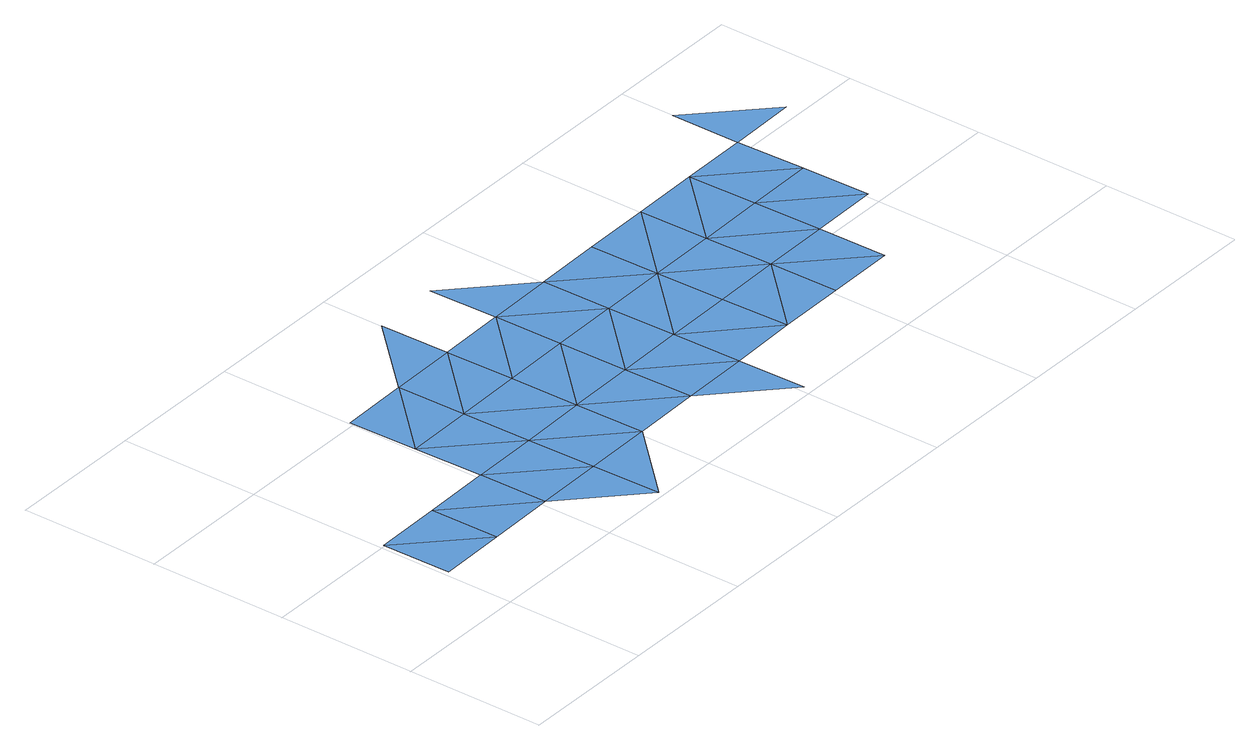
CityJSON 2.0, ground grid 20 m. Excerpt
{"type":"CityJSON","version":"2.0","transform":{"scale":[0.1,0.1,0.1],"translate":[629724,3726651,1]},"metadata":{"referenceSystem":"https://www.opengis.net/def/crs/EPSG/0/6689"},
"CityObjects":{
"waterbody1":{"type":"WaterBody","attributes":{"name":"福岡県津波浸水想定図","class":"1140","function":"2","WaterBodyTsunamiRiskAttribute.description":"1","WaterBodyTsunamiRiskAttribute.rank":"1"},"geometry":[{"type":"MultiSurface","lod":"1","boundaries":[[[0,1,2]],[[1,3,2]],[[4,5,6]],[[6,7,4]],[[8,9,10]],[[11,12,4]],[[8,13,9]],[[9,14,15]],[[15,16,11]],[[9,13,14]],[[17,13,8]],[[16,15,14]],[[13,18,14]],[[18,16,14]],[[13,17,19]],[[13,19,18]],[[20,16,21]],[[21,16,18]],[[18,22,21]],[[18,19,22]],[[22,19,23]],[[22,24,21]],[[22,23,25]],[[25,26,22]],[[22,27,24]],[[26,27,22]],[[26,28,27]],[[29,28,26]]]}]},
"waterbody2":{"type":"WaterBody","attributes":{"name":"福岡県津波浸水想定図","class":"1140","function":"2","WaterBodyTsunamiRiskAttribute.description":"1","WaterBodyTsunamiRiskAttribute.rank":"2"},"geometry":[{"type":"MultiSurface","lod":"1","boundaries":[[[3,1,30]],[[30,31,3]],[[32,33,30]],[[31,30,33]],[[34,6,31]],[[34,31,33]],[[7,6,34]],[[32,10,33]],[[10,34,33]],[[9,7,34]],[[9,34,10]],[[15,7,9]],[[4,7,11]],[[7,15,11]],[[35,19,17]],[[35,23,19]],[[25,23,35]],[[25,35,36]],[[25,36,37]],[[25,38,26]],[[38,25,37]],[[38,29,26]],[[29,38,39]],[[40,28,29]],[[29,39,40]],[[41,28,40]],[[42,41,43]]]}]},
"waterbody3":{"type":"WaterBody","attributes":{"name":"福岡県津波浸水想定図","class":"1140","function":"2","WaterBodyTsunamiRiskAttribute.description":"1","WaterBodyTsunamiRiskAttribute.rank":"3"},"geometry":[{"type":"MultiSurface","lod":"1","boundaries":[[[8,44,17]]]}]}
},
"vertices":[
[8,101,7],[107,103,7],[6,201,7],[106,203,7],[302,407,7],[202,405,7],[204,305,7],[304,307,7],[507,111,7],[405,209,7],[407,109,7],[402,409,7],[400,509,7],[505,211,7],[503,311,7],[404,309,7],[502,411,7],[607,113,7],[603,313,7],[605,213,7],[500,511,7],[602,413,7],[703,315,7],[705,215,7],[701,415,7],[805,217,7],[803,316,7],[801,416,7],[901,418,7],[903,318,7],
[207,105,7],[206,205,7],[309,7,7],[307,107,7],[305,207,7],[707,115,8],[807,117,7],[907,118,7],[905,218,7],[1005,220,7],[1003,320,7],[1001,420,6],[999,520,7],[1101,422,6],
[609,13,7]
]}
